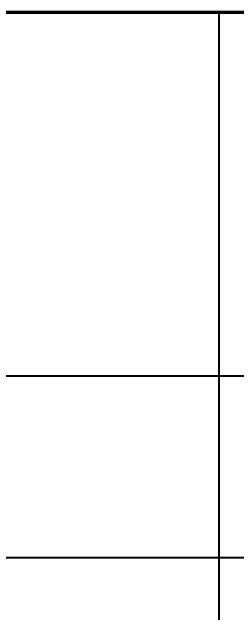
# Model space of a CAD drawing. Header units: millimetres. Extents: x 0 to 869, y 0 to 594.
# Drawn here: x 761.37 to 771.93, y 37.87 to 66 of the extents above; entities that cross this region are included whole.
import ezdxf

# ---------------------------------------------------------------- set-up
doc = ezdxf.new("R2010")
doc.units = ezdxf.units.MM
doc.layers.add('291-E-TEXTOS', color=7, linetype='Continuous')

msp = doc.modelspace()

# ---------------------------------------------------------------- linework, layer by layer
at = {"layer": '291-E-TEXTOS', "color": 7, "lineweight": 40}
for p, q in [((771.035, 66), (771.035, 15)), ((651, 49), (826, 49)), ((676, 40.5), (771.035, 40.5)), ((771.035, 40.5), (826, 40.5))]:
    msp.add_line(p, q, dxfattribs=at)
at = {"layer": '291-E-TEXTOS', "color": 7, "lineweight": 80}
msp.add_lwpolyline([(651, 66), (826, 66), (826, 15), (651, 15)], close=True, dxfattribs=at)

doc.saveas('drawing.dxf')
